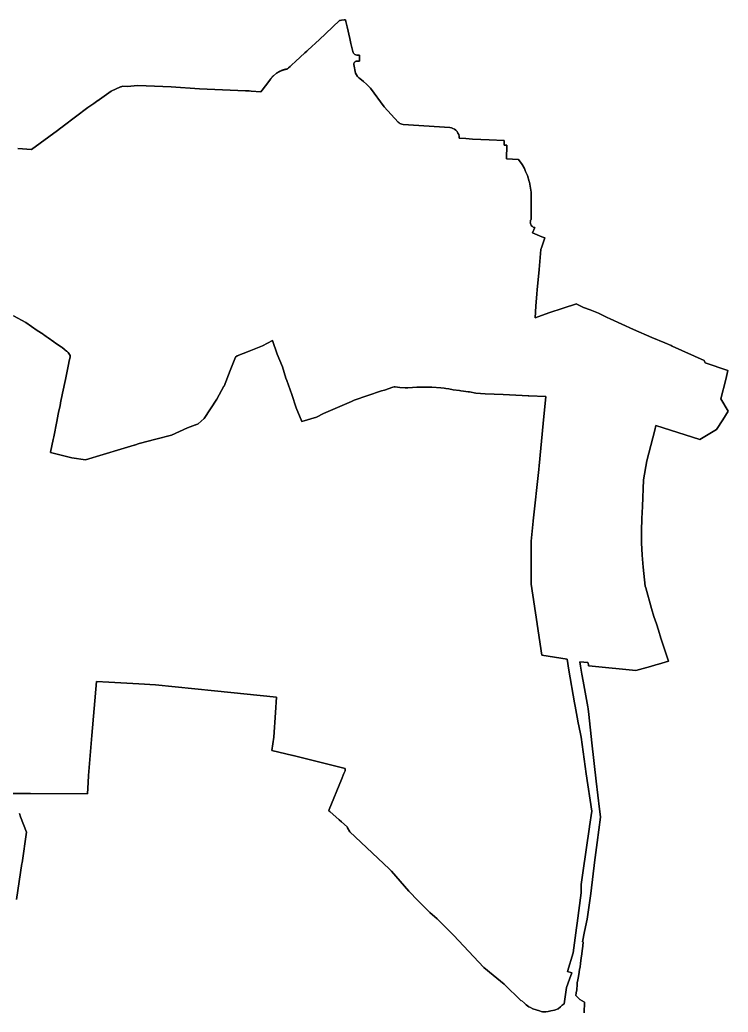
# Model space of a CAD drawing. Header units: inches. Extents: x 130170 to 284068, y 377793 to 804530.
# Drawn here: x 217243 to 218259, y 739359 to 740783 of the extents above; entities that cross this region are included whole.
import ezdxf

# ---------------------------------------------------------------- set-up
doc = ezdxf.new("R2010")
doc.units = ezdxf.units.IN
doc.header["$MEASUREMENT"] = 0
doc.layers.add('muni_il', color=7, linetype='Continuous')

msp = doc.modelspace()

# ---------------------------------------------------------------- linework, layer by layer
at = {"layer": 'muni_il'}
for points in [[(218052.2, 739358.3), (218052.5, 739373.6), (218046, 739377.2), (218040.5, 739382.8), (218040.6, 739387), (218041.5, 739391.3), (218042.4, 739398.8), (218042.4, 739401.1), (218043.2, 739405.6), (218044, 739410.2), (218045, 739416.3), (218045.6, 739420.8), (218046.4, 739423.6), (218047.1, 739429.5), (218048, 739436.7), (218048.7, 739442.7), (218049.3, 739447.2), (218050.1, 739453.6), (218050.8, 739459.9), (218050, 739459.9), (218052.7, 739475), (218056.5, 739492.6), (218058.9, 739509.2), (218061.6, 739529.3), (218067.7, 739577.6), (218068.2, 739581), (218071, 739602.5), (218075.5, 739639.1), (218075, 739643.2), (218075, 739643.3), (218074.2, 739650.6), (218069.5, 739690.6), (218063.3, 739745.4), (218058.7, 739786.4), (218057.8, 739794.4), (218057.4, 739797), (218050.9, 739833.9), (218049.1, 739844.2), (218047, 739855.8), (218045.9, 739862), (218057.6, 739860.8), (218058.2, 739858.1), (218058.2, 739858), (218058.6, 739856), (218063.6, 739855.6), (218126.5, 739849.3), (218147.2, 739855.1), (218154.9, 739857.4), (218158.9, 739858.5), (218173.3, 739862.7), (218162.4, 739895.9), (218158.7, 739907.2), (218155.8, 739916.1), (218152.3, 739926.7), (218148.9, 739938.2), (218140.5, 739967.8), (218139.8, 739970.4), (218137, 739997.6), (218135.6, 740015), (218134.7, 740032.4), (218134.7, 740033.7), (218134.5, 740044.8), (218134.5, 740049.9), (218134.8, 740067.4), (218135.8, 740084.8), (218137.4, 740122.9), (218142.1, 740150.3), (218153.4, 740194.3), (218153.4, 740194.4), (218155.1, 740201), (218218.2, 740180.7), (218242.1, 740195.2), (218250.9, 740208.9), (218251, 740209.1), (218258.8, 740221.3), (218248.5, 740238.9), (218255.2, 740267.1), (218258.1, 740280), (218225.8, 740290.7), (218224.3, 740294.3), (218178.3, 740314.8), (218176.9, 740315.5), (218168, 740319.5), (218149.4, 740327.2), (218122.9, 740338.8), (218089.6, 740354.1), (218085.3, 740356), (218072.6, 740362), (218060.8, 740366.6), (218051.1, 740370.3), (218047.3, 740372.2), (218045.6, 740373.1), (218041.9, 740375), (218041.3, 740375.3), (218022.2, 740369.3), (218001.3, 740362.5), (217987, 740357.4), (217981.7, 740355.4), (217983, 740372.1), (217984.5, 740389.8), (217985, 740395.7), (217987.7, 740424.6), (217990, 740453.3), (217991.3, 740457.1), (217992.9, 740461.7), (217995.6, 740470.2), (217991.7, 740471.8), (217978.3, 740477.2), (217981.4, 740484.8), (217980.2, 740485.1), (217979, 740485.6), (217978, 740486.3), (217977, 740487.1), (217976.2, 740488.1), (217975.6, 740489.2), (217975.2, 740490.4), (217975, 740491.6), (217974.9, 740492.8), (217975, 740493.5), (217975.1, 740494.1), (217975.4, 740495.3), (217976, 740496.4), (217976.4, 740524.8), (217976.1, 740535.6), (217975.7, 740538.7), (217973.7, 740550), (217973.4, 740551.1), (217970.7, 740559.5), (217968.2, 740565.4), (217966.4, 740569.4), (217963.2, 740575.3), (217958.1, 740582.6), (217940.9, 740583.5), (217941.4, 740603.1), (217937.6, 740603.2), (217937.4, 740609.9), (217916.1, 740610.8), (217892, 740611.9), (217882.3, 740612.6), (217873.1, 740613.3), (217872.9, 740615.7), (217872.2, 740618.2), (217871.2, 740620.4), (217869.9, 740622.5), (217868.2, 740624.4), (217866.2, 740625.9), (217864, 740627.2), (217861.7, 740628), (217859.3, 740628.5), (217792.4, 740632.7), (217790.8, 740633), (217789.3, 740633.5), (217787.9, 740634.2), (217786.7, 740635.1), (217785.6, 740636.2), (217765.3, 740658), (217745.7, 740684.8), (217743.6, 740687), (217740.2, 740690.5), (217735.9, 740694.4), (217730.5, 740698.7), (217729, 740699.8), (217727.1, 740701.6), (217725.6, 740703.8), (217724.4, 740706.2), (217721.8, 740718.9), (217721.8, 740719.6), (217721.9, 740720.4), (217722.2, 740721.1), (217722.6, 740721.7), (217723, 740722.3), (217723.6, 740722.8), (217724.2, 740723.1), (217724.9, 740723.4), (217725.6, 740723.6), (217726.3, 740723.6), (217727, 740723.5), (217730.1, 740723.6), (217730.1, 740732.2), (217728.5, 740732.2), (217727.2, 740732.1), (217725.9, 740732.3), (217724.6, 740732.7), (217723.4, 740733.3), (217722.4, 740734.1), (217721.4, 740735.1), (217720.7, 740736.2), (217720.2, 740737.5), (217717.6, 740748.8), (217715.9, 740755.9), (217712.1, 740772.7), (217710.3, 740780.4), (217709.7, 740782.9), (217708.6, 740782.8), (217707.8, 740782.7), (217704, 740782.3), (217702, 740782.1), (217701.2, 740781.9), (217701.2, 740782.1), (217691.8, 740773.1), (217681.2, 740763), (217672.6, 740754.8), (217656, 740739.4), (217654.3, 740737.8), (217651.7, 740735.4), (217638.1, 740722.9), (217632.9, 740718.2), (217630.6, 740716), (217630.5, 740716), (217628.3, 740714), (217626.6, 740712.4), (217626.4, 740712.4), (217626.3, 740712.4), (217626.1, 740712.3), (217625.9, 740712.3), (217625.8, 740712.3), (217625.6, 740712.2), (217625.4, 740712.2), (217625.3, 740712.2), (217625.1, 740712.2), (217624.9, 740712.1), (217624.7, 740712.1), (217624.6, 740712.1), (217624.4, 740712), (217624.2, 740712), (217624.1, 740711.9), (217623.9, 740711.9), (217623.7, 740711.9), (217623.6, 740711.8), (217623.4, 740711.8), (217623.2, 740711.8), (217623.1, 740711.7), (217622.9, 740711.7), (217622.7, 740711.6), (217622.6, 740711.6), (217622.4, 740711.5), (217622.2, 740711.5), (217622.1, 740711.5), (217621.9, 740711.4), (217621.7, 740711.4), (217621.6, 740711.3), (217621.4, 740711.3), (217621.2, 740711.2), (217621.1, 740711.2), (217620.9, 740711.1), (217620.8, 740711.1), (217620.6, 740711), (217620.4, 740711), (217620.3, 740710.9), (217620.1, 740710.8), (217619.9, 740710.8), (217619.8, 740710.7), (217619.6, 740710.7), (217619.4, 740710.6), (217619.3, 740710.6), (217619.1, 740710.5), (217619, 740710.4), (217618.8, 740710.4), (217618.6, 740710.3), (217618.5, 740710.3), (217618.3, 740710.2), (217618.2, 740710.1), (217618, 740710.1), (217617.8, 740710), (217617.7, 740709.9), (217617.5, 740709.9), (217617.4, 740709.8), (217617.2, 740709.7), (217617, 740709.7), (217616.9, 740709.6), (217616.7, 740709.5), (217616.6, 740709.5), (217616.4, 740709.4), (217616.3, 740709.3), (217616.1, 740709.2), (217616, 740709.2), (217615.8, 740709.1), (217615.6, 740709), (217615.5, 740708.9), (217615.3, 740708.9), (217615.3, 740708.8), (217615.2, 740708.8), (217615, 740708.7), (217614.9, 740708.6), (217614.7, 740708.5), (217614.6, 740708.5), (217614.4, 740708.4), (217614.3, 740708.3), (217614.1, 740708.2), (217614, 740708.1), (217613.8, 740708.1), (217613.7, 740708), (217613.5, 740707.9), (217613.4, 740707.8), (217613.2, 740707.7), (217613.1, 740707.6), (217612.9, 740707.5), (217612.8, 740707.4), (217612.6, 740707.4), (217612.5, 740707.3), (217612.3, 740707.2), (217612.2, 740707.1), (217612, 740707), (217611.9, 740706.9), (217611.8, 740706.8), (217611.6, 740706.7), (217611.5, 740706.6), (217611.3, 740706.5), (217611.2, 740706.4), (217611, 740706.3), (217610.9, 740706.2), (217606.5, 740702.7), (217606.4, 740702.5), (217606.2, 740702.4), (217606.1, 740702.3), (217606, 740702.2), (217605.9, 740702.1), (217605.8, 740701.9), (217605.6, 740701.8), (217605.5, 740701.7), (217605.4, 740701.6), (217605.3, 740701.4), (217605.2, 740701.3), (217605, 740701.2), (217604.9, 740701.1), (217604.8, 740700.9), (217604.7, 740700.8), (217604.6, 740700.7), (217604.5, 740700.6), (217604.3, 740700.4), (217604.2, 740700.3), (217604.1, 740700.2), (217604, 740700.1), (217603.9, 740699.9), (217603.8, 740699.8), (217603.7, 740699.7), (217603.6, 740699.5), (217603.4, 740699.4), (217603.3, 740699.3), (217603.2, 740699.1), (217603.1, 740699), (217603, 740698.9), (217602.9, 740698.7), (217602.8, 740698.6), (217602.6, 740698.4), (217602.3, 740697.9), (217599.8, 740694.6), (217590.2, 740682.2), (217588.3, 740679.7), (217574.7, 740680.8), (217571.9, 740680.9), (217567.7, 740681.1), (217566.6, 740681.1), (217500.6, 740684), (217459.9, 740686.7), (217411.8, 740688.7), (217396.9, 740687.4), (217390, 740687.9), (217388.2, 740686.7), (217387.1, 740686.6), (217373.9, 740680.7), (217356.8, 740668.7), (217355, 740667.4), (217354.7, 740667.2), (217348.8, 740663), (217340.1, 740657), (217304.9, 740630.3), (217304.5, 740629.9), (217301, 740627.3), (217296.6, 740624.1), (217259.4, 740596.7), (217239.9, 740598.3)], [(217239.9, 740598.3), (217259.4, 740596.7), (217296.6, 740624.1), (217301, 740627.3), (217304.5, 740629.9), (217304.9, 740630.3), (217340.1, 740657), (217348.8, 740663), (217354.7, 740667.2), (217355, 740667.4), (217356.8, 740668.7), (217373.9, 740680.7), (217387.1, 740686.6), (217388.2, 740686.7), (217390, 740687.9), (217396.9, 740687.4), (217411.8, 740688.7), (217459.9, 740686.7), (217500.6, 740684), (217566.6, 740681.1), (217567.7, 740681.1), (217571.9, 740680.9), (217574.7, 740680.8), (217588.3, 740679.7), (217590.2, 740682.2), (217599.8, 740694.6), (217602.3, 740697.9), (217602.6, 740698.4), (217602.8, 740698.6), (217602.9, 740698.7), (217603, 740698.9), (217603.1, 740699), (217603.2, 740699.1), (217603.3, 740699.3), (217603.4, 740699.4), (217603.6, 740699.5), (217603.7, 740699.7), (217603.8, 740699.8), (217603.9, 740699.9), (217604, 740700.1), (217604.1, 740700.2), (217604.2, 740700.3), (217604.3, 740700.4), (217604.5, 740700.6), (217604.6, 740700.7), (217604.7, 740700.8), (217604.8, 740700.9), (217604.9, 740701.1), (217605, 740701.2), (217605.2, 740701.3), (217605.3, 740701.4), (217605.4, 740701.6), (217605.5, 740701.7), (217605.6, 740701.8), (217605.8, 740701.9), (217605.9, 740702.1), (217606, 740702.2), (217606.1, 740702.3), (217606.2, 740702.4), (217606.4, 740702.5), (217606.5, 740702.7), (217610.9, 740706.2), (217611, 740706.3), (217611.2, 740706.4), (217611.3, 740706.5), (217611.5, 740706.6), (217611.6, 740706.7), (217611.8, 740706.8), (217611.9, 740706.9), (217612, 740707), (217612.2, 740707.1), (217612.3, 740707.2), (217612.5, 740707.3), (217612.6, 740707.4), (217612.8, 740707.4), (217612.9, 740707.5), (217613.1, 740707.6), (217613.2, 740707.7), (217613.4, 740707.8), (217613.5, 740707.9), (217613.7, 740708), (217613.8, 740708.1), (217614, 740708.1), (217614.1, 740708.2), (217614.3, 740708.3), (217614.4, 740708.4), (217614.6, 740708.5), (217614.7, 740708.5), (217614.9, 740708.6), (217615, 740708.7), (217615.2, 740708.8), (217615.3, 740708.8), (217615.3, 740708.9), (217615.5, 740708.9), (217615.6, 740709), (217615.8, 740709.1), (217616, 740709.2), (217616.1, 740709.2), (217616.3, 740709.3), (217616.4, 740709.4), (217616.6, 740709.5), (217616.7, 740709.5), (217616.9, 740709.6), (217617, 740709.7), (217617.2, 740709.7), (217617.4, 740709.8), (217617.5, 740709.9), (217617.7, 740709.9), (217617.8, 740710), (217618, 740710.1), (217618.2, 740710.1), (217618.3, 740710.2), (217618.5, 740710.3), (217618.6, 740710.3), (217618.8, 740710.4), (217619, 740710.4), (217619.1, 740710.5), (217619.3, 740710.6), (217619.4, 740710.6), (217619.6, 740710.7), (217619.8, 740710.7), (217619.9, 740710.8), (217620.1, 740710.8), (217620.3, 740710.9), (217620.4, 740711), (217620.6, 740711), (217620.8, 740711.1), (217620.9, 740711.1), (217621.1, 740711.2), (217621.2, 740711.2), (217621.4, 740711.3), (217621.6, 740711.3), (217621.7, 740711.4), (217621.9, 740711.4), (217622.1, 740711.5), (217622.2, 740711.5), (217622.4, 740711.5), (217622.6, 740711.6), (217622.7, 740711.6), (217622.9, 740711.7), (217623.1, 740711.7), (217623.2, 740711.8), (217623.4, 740711.8), (217623.6, 740711.8), (217623.7, 740711.9), (217623.9, 740711.9), (217624.1, 740711.9), (217624.2, 740712), (217624.4, 740712), (217624.6, 740712.1), (217624.7, 740712.1), (217624.9, 740712.1), (217625.1, 740712.2), (217625.3, 740712.2), (217625.4, 740712.2), (217625.6, 740712.2), (217625.8, 740712.3), (217625.9, 740712.3), (217626.1, 740712.3), (217626.3, 740712.4), (217626.4, 740712.4), (217626.6, 740712.4), (217628.3, 740714), (217630.5, 740716), (217630.6, 740716), (217632.9, 740718.2), (217638.1, 740722.9), (217651.7, 740735.4), (217654.3, 740737.8), (217656, 740739.4), (217672.6, 740754.8), (217681.2, 740763), (217691.8, 740773.1), (217701.2, 740782.1), (217701.2, 740781.9), (217702, 740782.1), (217704, 740782.3), (217707.8, 740782.7), (217708.6, 740782.8), (217709.7, 740782.9), (217710.3, 740780.4), (217712.1, 740772.7), (217715.9, 740755.9), (217717.6, 740748.8), (217720.2, 740737.5), (217720.7, 740736.2), (217721.4, 740735.1), (217722.4, 740734.1), (217723.4, 740733.3), (217724.6, 740732.7), (217725.9, 740732.3), (217727.2, 740732.1), (217728.5, 740732.2), (217730.1, 740732.2), (217730.1, 740723.6), (217727, 740723.5), (217726.3, 740723.6), (217725.6, 740723.6), (217724.9, 740723.4), (217724.2, 740723.1), (217723.6, 740722.8), (217723, 740722.3), (217722.6, 740721.7), (217722.2, 740721.1), (217721.9, 740720.4), (217721.8, 740719.6), (217721.8, 740718.9), (217724.4, 740706.2), (217725.6, 740703.8), (217727.1, 740701.6), (217729, 740699.8), (217730.5, 740698.7), (217735.9, 740694.4), (217740.2, 740690.5), (217743.6, 740687), (217745.7, 740684.8), (217765.3, 740658), (217785.6, 740636.2), (217786.7, 740635.1), (217787.9, 740634.2), (217789.3, 740633.5), (217790.8, 740633), (217792.4, 740632.7), (217859.3, 740628.5), (217861.7, 740628), (217864, 740627.2), (217866.2, 740625.9), (217868.2, 740624.4), (217869.9, 740622.5), (217871.2, 740620.4), (217872.2, 740618.2), (217872.9, 740615.7), (217873.1, 740613.3), (217882.3, 740612.6), (217892, 740611.9), (217916.1, 740610.8), (217937.4, 740609.9), (217937.6, 740603.2), (217941.4, 740603.1), (217940.9, 740583.5), (217958.1, 740582.6), (217963.2, 740575.3), (217966.4, 740569.4), (217968.2, 740565.4), (217970.7, 740559.5), (217973.4, 740551.1), (217973.7, 740550), (217975.7, 740538.7), (217976.1, 740535.6), (217976.4, 740524.8), (217976, 740496.4), (217975.4, 740495.3), (217975.1, 740494.1), (217975, 740493.5), (217974.9, 740492.8), (217975, 740491.6), (217975.2, 740490.4), (217975.6, 740489.2), (217976.2, 740488.1), (217977, 740487.1), (217978, 740486.3), (217979, 740485.6), (217980.2, 740485.1), (217981.4, 740484.8), (217978.3, 740477.2), (217991.7, 740471.8), (217995.6, 740470.2), (217992.9, 740461.7), (217991.3, 740457.1), (217990, 740453.3), (217987.7, 740424.6), (217985, 740395.7), (217984.5, 740389.8), (217983, 740372.1), (217981.7, 740355.4), (217987, 740357.4), (218001.3, 740362.5), (218022.2, 740369.3), (218041.3, 740375.3), (218041.9, 740375), (218045.6, 740373.1), (218047.3, 740372.2), (218051.1, 740370.3), (218060.8, 740366.6), (218072.6, 740362), (218085.3, 740356), (218089.6, 740354.1), (218122.9, 740338.8), (218149.4, 740327.2), (218168, 740319.5), (218176.9, 740315.5), (218178.3, 740314.8), (218224.3, 740294.3), (218225.8, 740290.7), (218258.1, 740280), (218255.2, 740267.1), (218248.5, 740238.9), (218258.8, 740221.3), (218251, 740209.1), (218250.9, 740208.9), (218242.1, 740195.2), (218218.2, 740180.7), (218155.1, 740201), (218153.4, 740194.4), (218153.4, 740194.3), (218142.1, 740150.3), (218137.4, 740122.9), (218135.8, 740084.8), (218134.8, 740067.4), (218134.5, 740049.9), (218134.5, 740044.8), (218134.7, 740033.7), (218134.7, 740032.4), (218135.6, 740015), (218137, 739997.6), (218139.8, 739970.4), (218140.5, 739967.8), (218148.9, 739938.2), (218152.3, 739926.7), (218155.8, 739916.1), (218158.7, 739907.2), (218162.4, 739895.9), (218173.3, 739862.7), (218158.9, 739858.5), (218154.9, 739857.4), (218147.2, 739855.1), (218126.5, 739849.3), (218063.6, 739855.6), (218058.6, 739856), (218058.2, 739858), (218058.2, 739858.1), (218057.6, 739860.8), (218045.9, 739862), (218047, 739855.8), (218049.1, 739844.2), (218050.9, 739833.9), (218057.4, 739797), (218057.8, 739794.4), (218058.7, 739786.4), (218063.3, 739745.4), (218069.5, 739690.6), (218074.2, 739650.6), (218075, 739643.3), (218075, 739643.2), (218075.5, 739639.1), (218071, 739602.5), (218068.2, 739581), (218067.7, 739577.6), (218061.6, 739529.3), (218058.9, 739509.2), (218056.5, 739492.6), (218052.7, 739475), (218050, 739459.9), (218050.8, 739459.9), (218050.1, 739453.6), (218049.3, 739447.2), (218048.7, 739442.7), (218048, 739436.7), (218047.1, 739429.5), (218046.4, 739423.6), (218045.6, 739420.8), (218045, 739416.3), (218044, 739410.2), (218043.2, 739405.6), (218042.4, 739401.1), (218042.4, 739398.8), (218041.5, 739391.3), (218040.6, 739387), (218040.5, 739382.8), (218046, 739377.2), (218052.5, 739373.6), (218052.2, 739358.3)], [(217233.7, 740358.3), (217251.1, 740348.7), (217267.5, 740337.1), (217276.1, 740331.9), (217276.2, 740331.9), (217276.3, 740331.8), (217276.9, 740331.3), (217277.2, 740331.1), (217282.1, 740327.6), (217282.6, 740327.3), (217283.3, 740326.8), (217291.5, 740321.1), (217294.1, 740319.2), (217301.8, 740313.8), (217303.4, 740312.7), (217306.4, 740310.5), (217307.2, 740309.8), (217307.5, 740309.6), (217309.7, 740307.7), (217310.4, 740307.1), (217311.9, 740305.8), (217315.1, 740301.2), (217314.7, 740298.7), (217313.7, 740293.5), (217312.7, 740288.3), (217308.2, 740266.8), (217304.1, 740247.3), (217301.2, 740233.3), (217300.4, 740229.3), (217299.2, 740223.6), (217298.4, 740219.7), (217297.8, 740216.9), (217295.7, 740206.7), (217291.3, 740184.4), (217291, 740182.8), (217290.5, 740180.8), (217286.6, 740162.7), (217286.9, 740162.7), (217286.8, 740162.2), (217317.5, 740154.6), (217337.1, 740151.7), (217387.8, 740166.9), (217406.9, 740172.8), (217407, 740172.8), (217413.9, 740174.9), (217437.8, 740181.4), (217460.2, 740187.2), (217483.4, 740197.3), (217494.8, 740201.7), (217495, 740201.8), (217498.7, 740203.1), (217507.3, 740211.1), (217525.5, 740238.6), (217535.4, 740257.1), (217535.6, 740257.5), (217544.3, 740279.9), (217552.3, 740298.8), (217554.4, 740301), (217571.8, 740307.5), (217590.7, 740315.4), (217605.2, 740322.7), (217611.7, 740303.1), (217619.7, 740285), (217624.4, 740269), (217624.5, 740268.8), (217625.5, 740265.5), (217632.7, 740245.2), (217639.2, 740226.3), (217647.2, 740206.8), (217668.2, 740212.6), (217678.5, 740217.9), (217718.5, 740235.4), (217722.5, 740237.1), (217761.5, 740250.4), (217765.6, 740251.8), (217777.9, 740255.9), (217779.8, 740256.4), (217780.9, 740256.5), (217787.9, 740255.6), (217795.5, 740254.8), (217799.5, 740255), (217806.2, 740255.6), (217812.3, 740255.9), (217821, 740256), (217833.7, 740255.9), (217846.6, 740255.1), (217851.2, 740254.5), (217853.9, 740254.1), (217858.1, 740253.4), (217864.3, 740251.9), (217873.3, 740250.9), (217875.1, 740250.8), (217879, 740250.3), (217885.8, 740249.4), (217887.5, 740249.2), (217896.8, 740247.1), (217910, 740246.4), (217936.2, 740245.2), (217963.2, 740243.9), (217972.1, 740243.5), (217972.7, 740243.4), (217997.1, 740242.3), (217993.5, 740203.8), (217993.5, 740203.6), (217987.8, 740143), (217987.2, 740138.2), (217987.2, 740137.7), (217979.3, 740063.9), (217979.2, 740063.6), (217976.2, 740035), (217976.2, 739988.2), (217976.2, 739973.4), (217984.7, 739916.4), (217984.7, 739915.9), (217991.4, 739871.3), (218027.6, 739865.5), (218030.3, 739850), (218030.3, 739849.6), (218038.4, 739803), (218038.4, 739802.9), (218039.2, 739798.1), (218043.2, 739777.3), (218043.3, 739776.8), (218046.8, 739758.7), (218047.8, 739753.5), (218055.3, 739701.3), (218055.3, 739701.1), (218063, 739647.3), (218059.8, 739625.4), (218059.8, 739625), (218050.3, 739559.2), (218050.3, 739559), (218047.9, 739542.1), (218047.9, 739530.3), (218042.2, 739487), (218042.2, 739486.9), (218041.3, 739480.1), (218036.5, 739444.4), (218028.5, 739417.6), (218034.4, 739415.4), (218031.2, 739406.6), (218027.1, 739394.4), (218023.4, 739371.2), (218023.3, 739371.2), (218020.7, 739369.4), (218018.5, 739366.7), (218015.1, 739363.9), (218009.6, 739362), (218004.6, 739361), (218000.8, 739359.9), (217997.1, 739359.6), (217992.4, 739359.4), (217990.7, 739359.9), (217988.1, 739360.9), (217978.5, 739363.9), (217975.2, 739365.7), (217973, 739366.8), (217969.1, 739369.6), (217966.4, 739372.1), (217962.1, 739375.7), (217961.8, 739375.5), (217937.3, 739399.5), (217921.8, 739412.4), (217908.5, 739423.4), (217865, 739469.8), (217841.2, 739492.9), (217830.7, 739502.3), (217814, 739518.8), (217800.9, 739532.9), (217775.7, 739561.2), (217772.4, 739564.6), (217716, 739617.7), (217712.7, 739623.5), (217712.2, 739625.1), (217704.2, 739632.1), (217700.6, 739635.2), (217687.3, 739646.9), (217685.8, 739648), (217686.3, 739650), (217704.3, 739693), (217707.5, 739701.5), (217709.3, 739705.2), (217709.6, 739708.7), (217634.7, 739727.2), (217634.5, 739727.2), (217604.3, 739734.7), (217607.2, 739753.5), (217609.4, 739789.2), (217609.4, 739789.2), (217610.8, 739811.3), (217522, 739820.3), (217521.8, 739820.3), (217437.2, 739828.9), (217413.6, 739830.2), (217370.4, 739832.7), (217370.2, 739832.7), (217352.9, 739833.7), (217346.2, 739756), (217346.2, 739755.9), (217341.3, 739698.6), (217340.8, 739688.7), (217340.8, 739688.6), (217339.9, 739672.6), (217258.2, 739672.8), (217257.9, 739672.8), (217121.2, 739673.1)], [(217121.2, 739673.1), (217257.9, 739672.8), (217258.2, 739672.8), (217339.9, 739672.6), (217340.8, 739688.6), (217340.8, 739688.7), (217341.3, 739698.6), (217346.2, 739755.9), (217346.2, 739756), (217352.9, 739833.7), (217370.2, 739832.7), (217370.4, 739832.7), (217413.6, 739830.2), (217437.2, 739828.9), (217521.8, 739820.3), (217522, 739820.3), (217610.8, 739811.3), (217609.4, 739789.2), (217609.4, 739789.2), (217607.2, 739753.5), (217604.3, 739734.7), (217634.5, 739727.2), (217634.7, 739727.2), (217709.6, 739708.7), (217709.3, 739705.2), (217707.5, 739701.5), (217704.3, 739693), (217686.3, 739650), (217685.8, 739648), (217687.3, 739646.9), (217700.6, 739635.2), (217704.2, 739632.1), (217712.2, 739625.1), (217712.7, 739623.5), (217716, 739617.7), (217772.4, 739564.6), (217775.7, 739561.2), (217800.9, 739532.9), (217814, 739518.8), (217830.7, 739502.3), (217841.2, 739492.9), (217865, 739469.8), (217908.5, 739423.4), (217921.8, 739412.4), (217937.3, 739399.5), (217961.8, 739375.5), (217962.1, 739375.7), (217966.4, 739372.1), (217969.1, 739369.6), (217973, 739366.8), (217975.2, 739365.7), (217978.5, 739363.9), (217988.1, 739360.9), (217990.7, 739359.9), (217992.4, 739359.4), (217997.1, 739359.6), (218000.8, 739359.9), (218004.6, 739361), (218009.6, 739362), (218015.1, 739363.9), (218018.5, 739366.7), (218020.7, 739369.4), (218023.3, 739371.2), (218023.4, 739371.2), (218027.1, 739394.4), (218031.2, 739406.6), (218034.4, 739415.4), (218028.5, 739417.6), (218036.5, 739444.4), (218041.3, 739480.1), (218042.2, 739486.9), (218042.2, 739487), (218047.9, 739530.3), (218047.9, 739542.1), (218050.3, 739559), (218050.3, 739559.2), (218059.8, 739625), (218059.8, 739625.4), (218063, 739647.3), (218055.3, 739701.1), (218055.3, 739701.3), (218047.8, 739753.5), (218046.8, 739758.7), (218043.3, 739776.8), (218043.2, 739777.3), (218039.2, 739798.1), (218038.4, 739802.9), (218038.4, 739803), (218030.3, 739849.6), (218030.3, 739850), (218027.6, 739865.5), (217991.4, 739871.3), (217984.7, 739915.9), (217984.7, 739916.4), (217976.2, 739973.4), (217976.2, 739988.2), (217976.2, 740035), (217979.2, 740063.6), (217979.3, 740063.9), (217987.2, 740137.7), (217987.2, 740138.2), (217987.8, 740143), (217993.5, 740203.6), (217993.5, 740203.8), (217997.1, 740242.3), (217972.7, 740243.4), (217972.1, 740243.5), (217963.2, 740243.9), (217936.2, 740245.2), (217910, 740246.4), (217896.8, 740247.1), (217887.5, 740249.2), (217885.8, 740249.4), (217879, 740250.3), (217875.1, 740250.8), (217873.3, 740250.9), (217864.3, 740251.9), (217858.1, 740253.4), (217853.9, 740254.1), (217851.2, 740254.5), (217846.6, 740255.1), (217833.7, 740255.9), (217821, 740256), (217812.3, 740255.9), (217806.2, 740255.6), (217799.5, 740255), (217795.5, 740254.8), (217787.9, 740255.6), (217780.9, 740256.5), (217779.8, 740256.4), (217777.9, 740255.9), (217765.6, 740251.8), (217761.5, 740250.4), (217722.5, 740237.1), (217718.5, 740235.4), (217678.5, 740217.9), (217668.2, 740212.6), (217647.2, 740206.8), (217639.2, 740226.3), (217632.7, 740245.2), (217625.5, 740265.5), (217624.5, 740268.8), (217624.4, 740269), (217619.7, 740285), (217611.7, 740303.1), (217605.2, 740322.7), (217590.7, 740315.4), (217571.8, 740307.5), (217554.4, 740301), (217552.3, 740298.8), (217544.3, 740279.9), (217535.6, 740257.5), (217535.4, 740257.1), (217525.5, 740238.6), (217507.3, 740211.1), (217498.7, 740203.1), (217495, 740201.8), (217494.8, 740201.7), (217483.4, 740197.3), (217460.2, 740187.2), (217437.8, 740181.4), (217413.9, 740174.9), (217407, 740172.8), (217406.9, 740172.8), (217387.8, 740166.9), (217337.1, 740151.7), (217317.5, 740154.6), (217286.8, 740162.2), (217286.9, 740162.7), (217286.6, 740162.7), (217290.5, 740180.8), (217291, 740182.8), (217291.3, 740184.4), (217295.7, 740206.7), (217297.8, 740216.9), (217298.4, 740219.7), (217299.2, 740223.6), (217300.4, 740229.3), (217301.2, 740233.3), (217304.1, 740247.3), (217308.2, 740266.8), (217312.7, 740288.3), (217313.7, 740293.5), (217314.7, 740298.7), (217315.1, 740301.2), (217311.9, 740305.8), (217310.4, 740307.1), (217309.7, 740307.7), (217307.5, 740309.6), (217307.2, 740309.8), (217306.4, 740310.5), (217303.4, 740312.7), (217301.8, 740313.8), (217294.1, 740319.2), (217291.5, 740321.1), (217283.3, 740326.8), (217282.6, 740327.3), (217282.1, 740327.6), (217277.2, 740331.1), (217276.9, 740331.3), (217276.3, 740331.8), (217276.2, 740331.9), (217276.1, 740331.9), (217267.5, 740337.1), (217251.1, 740348.7), (217233.7, 740358.3)], [(217242.2, 739644.1), (217243.9, 739639.3), (217252.4, 739617.3), (217245.9, 739573.3), (217245.7, 739572.6), (217238, 739520.9)], [(217238, 739520.9), (217245.7, 739572.6), (217245.9, 739573.3), (217252.4, 739617.3), (217243.9, 739639.3), (217242.2, 739644.1)]]:
    msp.add_lwpolyline(points, dxfattribs=at)

doc.saveas('drawing.dxf')
